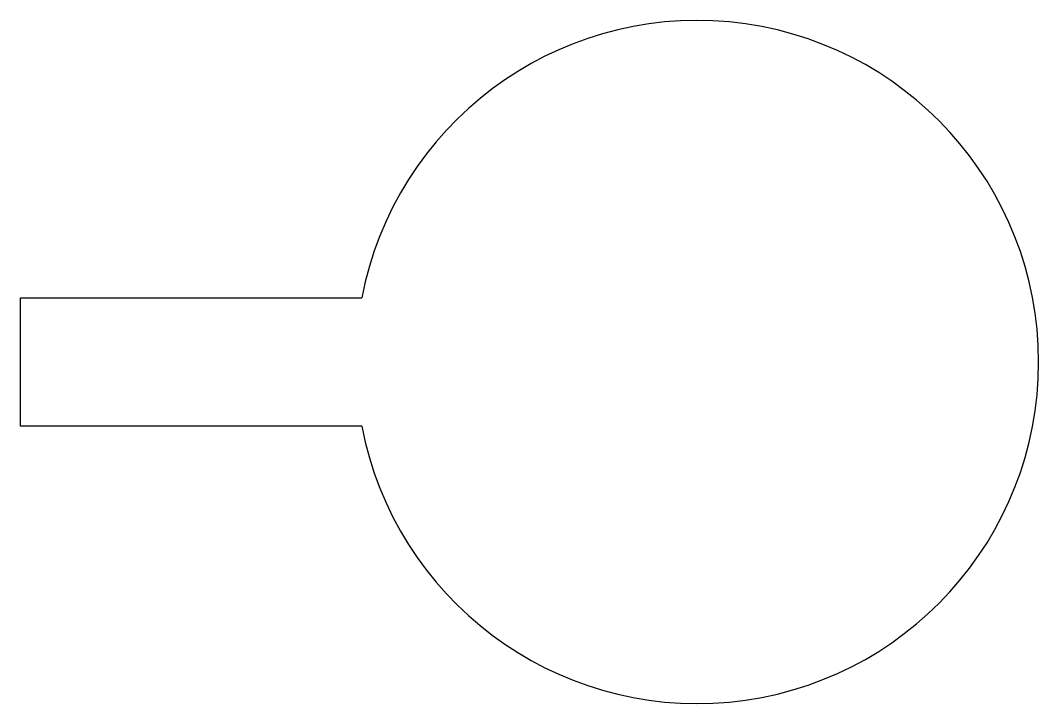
# Model space of a CAD drawing. Extents: x 0 to 5.96, y -2 to 2.
import ezdxf

# ---------------------------------------------------------------- set-up
doc = ezdxf.new("R2010")
doc.units = 0
doc.header["$MEASUREMENT"] = 0
doc.layers.add('CUT', color=7, linetype='Continuous')

msp = doc.modelspace()

# ---------------------------------------------------------------- linework, layer by layer
at = {"layer": 'CUT', "color": 1}
for p, q in [((0, -0.375), (0, 0.375)), ((0, 0.375), (2, 0.375)), ((2, -0.375), (0, -0.375))]:
    msp.add_line(p, q, dxfattribs=at)
msp.add_arc((3.9645, 0), 2, 190.8069, 169.1931, dxfattribs=at)

doc.saveas('drawing.dxf')
